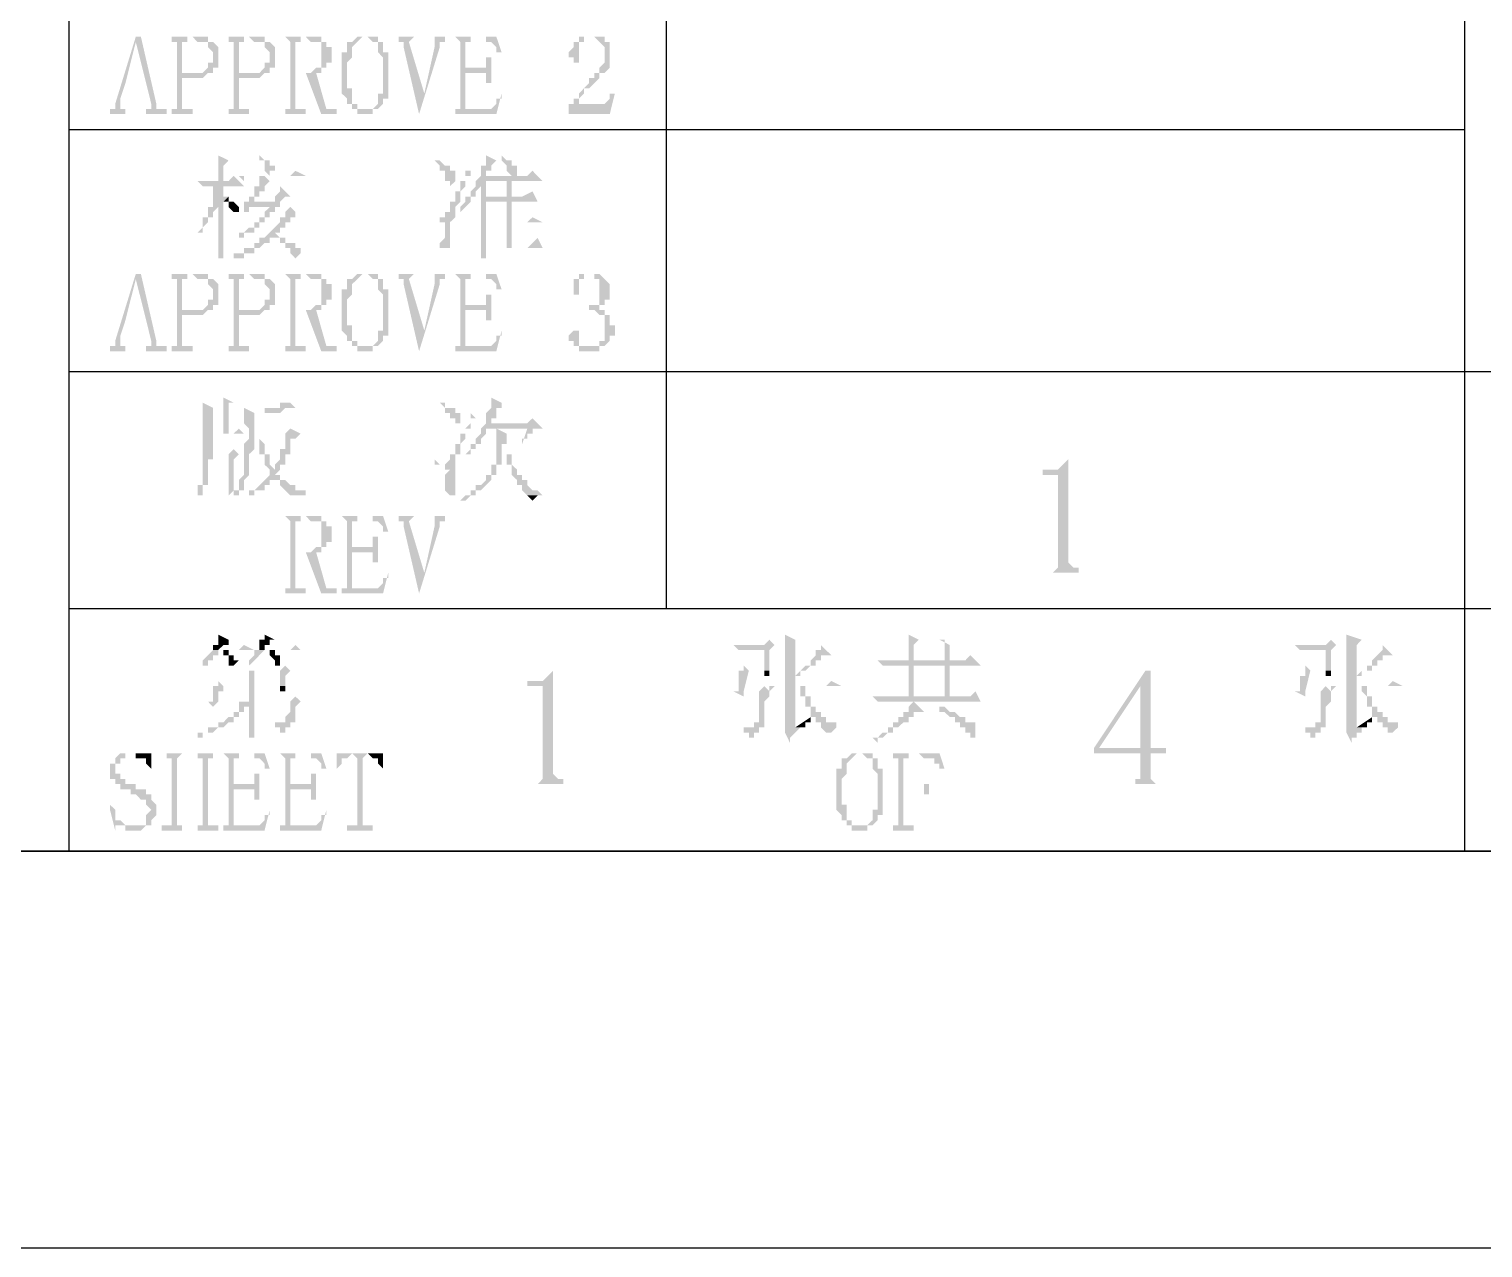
# Model space of a CAD drawing. Extents: x 51 to 246, y 3 to 417.
# Drawn here: x 196.35 to 208.3, y 3.26 to 13.27 of the extents above; entities that cross this region are included whole.
import ezdxf

# ---------------------------------------------------------------- set-up
doc = ezdxf.new("R2010")
doc.units = 0
doc.header["$MEASUREMENT"] = 0
doc.layers.add('_____1', color=160, linetype='Continuous')

msp = doc.modelspace()

# ---------------------------------------------------------------- hatches: boundary and pattern name
at = {"layer": '_____1'}
for points in [[(197.231, 13.208), (197.062, 12.657), (197.062, 12.615), (197.019, 12.615), (197.019, 12.573), (197.146, 12.573), (197.146, 12.615), (197.104, 12.615), (197.104, 12.7), (197.146, 12.827), (197.316, 12.827), (197.146, 12.827), (197.231, 13.165)], [(197.273, 13.208), (197.231, 13.208), (197.231, 13.165), (197.316, 12.827), (197.146, 12.827), (197.316, 12.827), (197.358, 12.657), (197.358, 12.615), (197.316, 12.615), (197.316, 12.573), (197.485, 12.573), (197.485, 12.615), (197.4, 12.615), (197.4, 12.657)], [(197.527, 13.208), (197.527, 13.165), (197.57, 13.165), (197.57, 12.615), (197.527, 12.615), (197.527, 12.573), (197.697, 12.573), (197.697, 12.615), (197.612, 12.615), (197.612, 12.869), (197.781, 12.869), (197.824, 12.911), (197.612, 12.911), (197.612, 13.165), (197.654, 13.165), (197.654, 13.208), (197.697, 13.208)], [(197.993, 13.208), (197.993, 13.165), (198.035, 13.165), (198.035, 12.615), (197.993, 12.615), (197.993, 12.573), (198.162, 12.573), (198.162, 12.615), (198.078, 12.615), (198.078, 12.869), (198.247, 12.869), (198.289, 12.911), (198.078, 12.911), (198.078, 13.165), (198.12, 13.165), (198.12, 13.208), (198.162, 13.208)], [(198.459, 13.208), (198.501, 13.165), (198.501, 12.615), (198.459, 12.615), (198.459, 12.573), (198.628, 12.573), (198.628, 12.615), (198.543, 12.615), (198.543, 12.911), (198.755, 12.911), (198.543, 12.911), (198.543, 13.165), (198.586, 13.165), (198.586, 13.208), (198.628, 13.208)], [(199.221, 13.208), (199.136, 13.208), (199.178, 13.165), (199.221, 13.165), (199.221, 13.081), (199.263, 13.038), (199.263, 12.742), (199.221, 12.742), (199.221, 12.657), (199.178, 12.615), (199.136, 12.615), (199.221, 12.615), (199.263, 12.657), (199.263, 12.7), (199.305, 12.7), (199.305, 13.081), (199.263, 13.081), (199.263, 13.165), (199.221, 13.165)], [(199.856, 13.208), (199.898, 13.165), (199.898, 12.615), (199.856, 12.615), (199.983, 12.615), (199.94, 12.615), (199.94, 12.911), (200.067, 12.911), (199.94, 12.954), (199.94, 13.165), (199.983, 13.165), (199.983, 13.208), (200.067, 13.208)], [(200.194, 13.208), (199.856, 13.208), (200.11, 13.208), (200.11, 13.165), (200.152, 13.165), (200.194, 13.123), (200.194, 13.081), (200.237, 13.081)], [(200.872, 13.208), (200.872, 13.165), (200.829, 13.165), (200.829, 13.123), (200.787, 13.081), (200.787, 13.038), (200.829, 13.038), (200.829, 12.996), (200.872, 12.996), (200.872, 13.165), (200.914, 13.165), (200.914, 13.208), (200.956, 13.208)], [(200.956, 13.208), (200.872, 13.208), (200.999, 13.208), (201.041, 13.165), (201.083, 13.123), (201.083, 12.996), (201.041, 12.954), (201.041, 12.911), (200.999, 12.911), (200.999, 12.869), (200.956, 12.869), (200.956, 12.827), (200.872, 12.742), (200.872, 12.7), (200.829, 12.7), (200.829, 12.657), (200.787, 12.657), (200.787, 12.615), (200.829, 12.657), (200.872, 12.657), (200.872, 12.7), (200.914, 12.742), (200.914, 12.784), (200.956, 12.784), (201.041, 12.869), (201.041, 12.911), (201.083, 12.911), (201.126, 12.954), (201.126, 13.165), (201.083, 13.165), (201.083, 13.208), (200.999, 13.208)], [(200.152, 13.038), (200.11, 13.038), (200.11, 12.954), (199.94, 12.954), (200.067, 12.911), (200.11, 12.911), (200.11, 12.827), (200.152, 12.827)], [(198.713, 12.911), (198.628, 12.911), (198.755, 12.573), (198.882, 12.573), (198.882, 12.615), (198.797, 12.615)], [(201.168, 12.742), (201.126, 12.742), (201.126, 12.7), (201.083, 12.657), (200.829, 12.657), (200.787, 12.615), (200.787, 12.573), (201.126, 12.573)], [(197.908, 12.234), (197.908, 12.022), (197.951, 12.022), (197.951, 12.149), (197.993, 12.192)], [(200.11, 12.234), (200.11, 12.149), (200.067, 12.149), (200.067, 12.065), (200.025, 12.022), (200.11, 12.065), (200.11, 12.107), (200.152, 12.107), (200.152, 12.149), (200.194, 12.192)], [(200.237, 12.234), (200.237, 12.192), (200.279, 12.149), (200.279, 12.107), (200.321, 12.065), (200.364, 12.065), (200.364, 12.149), (200.321, 12.149), (200.321, 12.192), (200.279, 12.192)], [(198.543, 12.107), (198.501, 12.065), (198.078, 12.065), (198.12, 12.022), (198.12, 12.065), (198.628, 12.065)], [(199.94, 12.107), (199.94, 12.022), (199.898, 12.022), (199.898, 11.938), (199.856, 11.938), (199.856, 11.853), (199.813, 11.853), (199.813, 11.768), (199.771, 11.768), (199.771, 11.726), (199.729, 11.726), (199.856, 11.726), (199.856, 11.81), (199.898, 11.853), (199.898, 11.938), (199.94, 11.98), (199.94, 12.065), (199.983, 12.065), (199.983, 12.107)], [(200.491, 12.107), (200.448, 12.065), (200.11, 12.065), (200.025, 12.022), (200.025, 11.98), (200.067, 11.98), (200.067, 11.472), (200.321, 11.472), (200.11, 11.472), (200.11, 11.684), (200.575, 11.684), (200.11, 11.684), (200.11, 11.853), (200.533, 11.853), (200.321, 11.895), (200.11, 11.895), (200.11, 12.022), (200.575, 12.022)], [(198.035, 12.065), (197.993, 12.022), (197.739, 12.022), (197.781, 11.98), (198.12, 11.98)], [(197.951, 11.98), (197.866, 11.98), (197.866, 11.81), (197.908, 11.81), (197.908, 11.387), (197.951, 11.387), (197.951, 11.853), (197.993, 11.895), (197.951, 11.895)], [(198.289, 12.065), (198.247, 12.065), (198.247, 11.98), (198.205, 11.98), (198.205, 11.895), (198.162, 11.895), (198.162, 11.853), (198.12, 11.853), (198.12, 11.768), (198.162, 11.768), (198.162, 11.81), (198.416, 11.81), (198.162, 11.853), (198.205, 11.853), (198.205, 11.895), (198.247, 11.895), (198.247, 11.938), (198.289, 11.938), (198.289, 11.98), (198.332, 12.022)], [(198.416, 11.98), (198.416, 11.938), (198.374, 11.895), (198.374, 11.853), (198.162, 11.853), (198.416, 11.81), (198.416, 11.853), (198.459, 11.895), (198.501, 11.895)], [(200.025, 11.98), (199.983, 11.938), (199.983, 11.895), (199.94, 11.895), (199.94, 11.853), (199.898, 11.81), (199.898, 11.768), (199.94, 11.81), (199.983, 11.853), (199.983, 11.895), (200.025, 11.895), (200.025, 11.938), (200.067, 11.98)], [(200.321, 12.022), (200.279, 12.022), (200.279, 11.895), (200.11, 11.895), (200.321, 11.895)], [(197.993, 11.895), (197.951, 11.853), (197.993, 11.853), (197.993, 11.81), (198.035, 11.768), (198.078, 11.768), (198.078, 11.81), (198.035, 11.853), (197.993, 11.853)], [(200.491, 11.938), (200.406, 11.895), (200.321, 11.895), (200.533, 11.853)], [(197.866, 11.81), (197.824, 11.81), (197.824, 11.726), (197.781, 11.726), (197.781, 11.641), (197.739, 11.599), (197.739, 11.557), (197.739, 11.599), (197.781, 11.599), (197.781, 11.641), (197.824, 11.684), (197.824, 11.726), (197.866, 11.726), (197.866, 11.768), (197.908, 11.81)], [(198.416, 11.81), (198.332, 11.81), (198.289, 11.768), (198.289, 11.726), (198.247, 11.726), (198.247, 11.684), (198.205, 11.684), (198.205, 11.641), (198.162, 11.641), (198.12, 11.599), (198.078, 11.599), (198.078, 11.557), (198.035, 11.557), (198.12, 11.557), (198.12, 11.599), (198.205, 11.599), (198.205, 11.641), (198.247, 11.641), (198.247, 11.684), (198.289, 11.684), (198.289, 11.726), (198.332, 11.726), (198.332, 11.768), (198.374, 11.768), (198.374, 11.81)], [(198.501, 11.81), (198.459, 11.768), (198.459, 11.726), (198.416, 11.726), (198.416, 11.684), (198.289, 11.557), (198.416, 11.557), (198.416, 11.514), (198.459, 11.514), (198.459, 11.472), (198.501, 11.472), (198.501, 11.43), (198.543, 11.387), (198.586, 11.43), (198.586, 11.472), (198.543, 11.472), (198.543, 11.514), (198.459, 11.514), (198.459, 11.557), (198.416, 11.557), (198.374, 11.599), (198.416, 11.599), (198.416, 11.641), (198.459, 11.641), (198.459, 11.684), (198.501, 11.684), (198.501, 11.726), (198.543, 11.726), (198.543, 11.768)], [(200.491, 11.726), (200.448, 11.684), (200.11, 11.684), (200.575, 11.684)], [(200.321, 11.684), (200.279, 11.684), (200.279, 11.472), (200.11, 11.472), (200.321, 11.472)], [(198.289, 11.557), (198.247, 11.557), (198.247, 11.514), (198.205, 11.514), (198.205, 11.472), (198.12, 11.472), (198.12, 11.43), (198.035, 11.43), (198.035, 11.387), (197.993, 11.387), (198.12, 11.387), (198.12, 11.43), (198.205, 11.43), (198.205, 11.472), (198.247, 11.472), (198.289, 11.514), (198.332, 11.514), (198.332, 11.557), (198.374, 11.557)], [(200.533, 11.557), (200.448, 11.472), (200.067, 11.472), (200.067, 11.387), (200.11, 11.387), (200.11, 11.472), (200.575, 11.472)], [(197.231, 11.26), (197.062, 10.71), (197.062, 10.668), (197.019, 10.668), (197.019, 10.625), (197.146, 10.625), (197.146, 10.668), (197.104, 10.668), (197.104, 10.752), (197.146, 10.879), (197.316, 10.879), (197.146, 10.879), (197.231, 11.218)], [(197.273, 11.26), (197.231, 11.26), (197.231, 11.218), (197.316, 10.879), (197.146, 10.879), (197.316, 10.879), (197.358, 10.71), (197.358, 10.668), (197.316, 10.668), (197.316, 10.625), (197.485, 10.625), (197.485, 10.668), (197.4, 10.668), (197.4, 10.71)], [(197.527, 11.26), (197.527, 11.218), (197.57, 11.218), (197.57, 10.668), (197.527, 10.668), (197.527, 10.625), (197.697, 10.625), (197.697, 10.668), (197.612, 10.668), (197.612, 10.922), (197.781, 10.922), (197.824, 10.964), (197.612, 10.964), (197.612, 11.218), (197.654, 11.218), (197.654, 11.26), (197.697, 11.26)], [(197.993, 11.26), (197.993, 11.218), (198.035, 11.218), (198.035, 10.668), (197.993, 10.668), (197.993, 10.625), (198.162, 10.625), (198.162, 10.668), (198.078, 10.668), (198.078, 10.922), (198.247, 10.922), (198.289, 10.964), (198.078, 10.964), (198.078, 11.218), (198.12, 11.218), (198.12, 11.26), (198.162, 11.26)], [(198.459, 11.26), (198.501, 11.218), (198.501, 10.668), (198.459, 10.668), (198.459, 10.625), (198.628, 10.625), (198.628, 10.668), (198.543, 10.668), (198.543, 10.964), (198.755, 10.964), (198.543, 10.964), (198.543, 11.218), (198.586, 11.218), (198.586, 11.26), (198.628, 11.26)], [(199.221, 11.26), (199.136, 11.26), (199.178, 11.218), (199.221, 11.218), (199.221, 11.133), (199.263, 11.091), (199.263, 10.795), (199.221, 10.795), (199.221, 10.71), (199.178, 10.668), (199.136, 10.668), (199.221, 10.668), (199.263, 10.71), (199.263, 10.752), (199.305, 10.752), (199.305, 11.133), (199.263, 11.133), (199.263, 11.218), (199.221, 11.218)], [(199.856, 11.26), (199.898, 11.218), (199.898, 10.668), (199.856, 10.668), (199.983, 10.668), (199.94, 10.668), (199.94, 10.964), (200.067, 10.964), (199.94, 11.006), (199.94, 11.218), (199.983, 11.218), (199.983, 11.26), (200.067, 11.26)], [(200.194, 11.26), (199.856, 11.26), (200.11, 11.26), (200.11, 11.218), (200.152, 11.218), (200.194, 11.176), (200.194, 11.133), (200.237, 11.133)], [(200.872, 11.26), (200.872, 11.218), (200.829, 11.218), (200.829, 11.091), (200.872, 11.091), (200.872, 11.218), (200.914, 11.218), (200.914, 11.26), (200.956, 11.26)], [(200.956, 11.26), (200.872, 11.26), (200.999, 11.26), (200.999, 11.218), (201.041, 11.218), (201.041, 11.006), (200.956, 11.006), (200.956, 10.964), (200.914, 10.964), (200.999, 10.964), (201.041, 10.922), (201.083, 10.922), (201.083, 10.71), (201.041, 10.71), (201.041, 10.668), (200.956, 10.668), (201.083, 10.668), (201.126, 10.71), (201.126, 10.752), (201.168, 10.752), (201.168, 10.837), (201.126, 10.837), (201.126, 10.922), (201.083, 10.922), (201.083, 10.964), (200.999, 10.964), (201.041, 10.964), (201.041, 11.006), (201.083, 11.006), (201.083, 11.049), (201.126, 11.049), (201.126, 11.176), (201.041, 11.26), (200.999, 11.26)], [(200.152, 11.091), (200.11, 11.091), (200.11, 11.006), (199.94, 11.006), (200.067, 10.964), (200.11, 10.964), (200.11, 10.879), (200.152, 10.879)], [(198.713, 10.964), (198.628, 10.964), (198.755, 10.625), (198.882, 10.625), (198.882, 10.668), (198.797, 10.668)], [(200.829, 10.795), (200.787, 10.752), (200.787, 10.71), (200.829, 10.71), (200.829, 10.668), (200.872, 10.668), (200.872, 10.625), (201.041, 10.625), (201.041, 10.668), (200.872, 10.668), (200.872, 10.795)], [(197.781, 10.202), (197.781, 9.779), (197.866, 9.779), (197.866, 9.948), (198.12, 9.948), (197.866, 9.948), (197.866, 10.16)], [(197.951, 10.244), (197.951, 9.948), (197.993, 9.948), (197.993, 10.202), (198.035, 10.202)], [(198.12, 10.16), (198.12, 10.033), (198.162, 9.99), (198.162, 9.948), (198.205, 9.948), (198.205, 10.117), (198.289, 10.117), (198.205, 10.117)], [(198.501, 10.202), (198.416, 10.202), (198.416, 10.16), (198.289, 10.16), (198.289, 10.117), (198.205, 10.117), (198.416, 10.117), (198.459, 10.16), (198.543, 10.16)], [(200.152, 10.244), (200.152, 10.16), (200.11, 10.117), (200.11, 10.033), (200.067, 9.99), (200.152, 10.033), (200.152, 10.075), (200.194, 10.075), (200.194, 10.16), (200.237, 10.16), (200.237, 10.202)], [(199.983, 10.117), (199.983, 10.033), (199.94, 9.99), (199.94, 9.948), (199.898, 9.948), (199.898, 9.863), (199.856, 9.863), (199.856, 9.779), (199.813, 9.779), (199.813, 9.736), (199.771, 9.694), (199.856, 9.694), (199.856, 9.779), (199.898, 9.779), (199.898, 9.863), (199.94, 9.906), (199.94, 9.99), (199.983, 9.99), (199.983, 10.075), (200.025, 10.075)], [(200.491, 10.075), (200.448, 10.033), (200.152, 10.033), (200.067, 9.99), (200.448, 9.99), (200.406, 9.863), (200.406, 9.906), (200.448, 9.906), (200.448, 9.948), (200.491, 9.948), (200.491, 9.99), (200.575, 9.99)], [(198.078, 9.99), (198.035, 9.948), (197.866, 9.948), (198.12, 9.948)], [(198.162, 9.948), (198.162, 9.906), (198.12, 9.863), (198.12, 9.609), (198.078, 9.567), (198.078, 9.482), (198.035, 9.482), (198.035, 9.398), (197.993, 9.398), (198.035, 9.398), (198.035, 9.44), (198.078, 9.44), (198.078, 9.482), (198.12, 9.482), (198.12, 9.567), (198.162, 9.609), (198.162, 9.779), (198.205, 9.821), (198.205, 9.948), (198.459, 9.948)], [(198.501, 9.99), (198.459, 9.948), (198.162, 9.948), (198.459, 9.948), (198.459, 9.821), (198.416, 9.821), (198.416, 9.736), (198.374, 9.694), (198.374, 9.652), (198.332, 9.652), (198.332, 9.609), (198.205, 9.482), (198.162, 9.482), (198.162, 9.44), (198.12, 9.44), (198.12, 9.398), (198.12, 9.44), (198.205, 9.44), (198.205, 9.482), (198.289, 9.482), (198.289, 9.525), (198.332, 9.525), (198.332, 9.567), (198.416, 9.567), (198.416, 9.609), (198.374, 9.609), (198.416, 9.652), (198.416, 9.694), (198.459, 9.694), (198.459, 9.779), (198.501, 9.779), (198.501, 9.906), (198.543, 9.906), (198.586, 9.948)], [(198.247, 9.948), (198.247, 9.779), (198.289, 9.779), (198.289, 9.694), (198.332, 9.652), (198.374, 9.652), (198.332, 9.694), (198.332, 9.779), (198.289, 9.779), (198.289, 9.863), (198.247, 9.906)], [(200.067, 9.99), (200.067, 9.948), (200.025, 9.906), (200.025, 9.863), (199.983, 9.863), (199.983, 9.821), (199.94, 9.779), (199.983, 9.779), (199.983, 9.821), (200.025, 9.821), (200.025, 9.863), (200.067, 9.863), (200.067, 9.906), (200.11, 9.948), (200.11, 9.99), (200.448, 9.99)], [(200.194, 9.99), (200.194, 9.906), (200.279, 9.906), (200.279, 9.694), (200.321, 9.694), (200.321, 9.609), (200.364, 9.567), (200.364, 9.525), (200.406, 9.525), (200.406, 9.482), (200.448, 9.44), (200.575, 9.44), (200.533, 9.482), (200.491, 9.482), (200.448, 9.525), (200.448, 9.567), (200.406, 9.567), (200.406, 9.609), (200.364, 9.609), (200.364, 9.652), (200.321, 9.694), (200.321, 9.779), (200.279, 9.779), (200.279, 9.948)], [(198.035, 9.821), (197.993, 9.779), (197.781, 9.779), (197.781, 9.525), (197.739, 9.525), (197.739, 9.398), (197.739, 9.44), (197.781, 9.44), (197.781, 9.525), (197.824, 9.525), (197.824, 9.736), (197.866, 9.736), (197.866, 9.779), (198.078, 9.779)], [(200.194, 9.906), (200.194, 9.694), (200.152, 9.694), (200.152, 9.609), (200.11, 9.609), (200.11, 9.567), (200.067, 9.525), (200.025, 9.525), (200.025, 9.482), (199.983, 9.482), (199.983, 9.44), (199.94, 9.44), (199.898, 9.398), (199.856, 9.398), (199.94, 9.398), (199.983, 9.44), (200.025, 9.44), (200.025, 9.482), (200.067, 9.482), (200.152, 9.567), (200.152, 9.609), (200.194, 9.609), (200.194, 9.694), (200.237, 9.694), (200.237, 9.863), (200.279, 9.863), (200.279, 9.906)], [(198.078, 9.779), (197.993, 9.779), (197.993, 9.44), (198.035, 9.482), (198.035, 9.736)], [(199.686, 9.736), (199.686, 9.694), (199.771, 9.694), (199.771, 9.652), (199.813, 9.652), (199.771, 9.609), (199.771, 9.482), (199.813, 9.44), (199.856, 9.44), (199.856, 9.694), (199.729, 9.694)], [(204.893, 9.736), (204.851, 9.694), (204.809, 9.652), (204.682, 9.652), (204.682, 9.609), (204.809, 9.609), (204.809, 8.847), (204.766, 8.805), (204.682, 8.805), (205.063, 8.805), (204.978, 8.805), (204.978, 8.847), (204.936, 8.847), (204.893, 8.89)], [(198.416, 9.567), (198.374, 9.567), (198.416, 9.567), (198.416, 9.525), (198.501, 9.44), (198.628, 9.44), (198.628, 9.482), (198.543, 9.482), (198.543, 9.525), (198.501, 9.525), (198.459, 9.567)], [(200.448, 9.44), (200.491, 9.398), (200.533, 9.44), (200.575, 9.44)], [(198.459, 9.271), (198.501, 9.228), (198.501, 8.678), (198.459, 8.678), (198.459, 8.635), (198.628, 8.635), (198.628, 8.678), (198.543, 8.678), (198.543, 8.974), (198.755, 8.974), (198.543, 8.974), (198.543, 9.228), (198.586, 9.228), (198.586, 9.271), (198.628, 9.271)], [(198.924, 9.271), (198.967, 9.228), (198.967, 8.678), (198.924, 8.678), (199.051, 8.678), (199.009, 8.678), (199.009, 8.974), (199.136, 8.974), (199.009, 9.017), (199.009, 9.228), (199.051, 9.228), (199.051, 9.271), (199.136, 9.271)], [(199.263, 9.271), (198.924, 9.271), (199.178, 9.271), (199.178, 9.228), (199.221, 9.228), (199.263, 9.186), (199.263, 9.144), (199.305, 9.144)], [(199.221, 9.101), (199.178, 9.101), (199.178, 9.017), (199.009, 9.017), (199.136, 8.974), (199.178, 8.974), (199.178, 8.89), (199.221, 8.89)], [(198.713, 8.974), (198.628, 8.974), (198.755, 8.635), (198.882, 8.635), (198.882, 8.678), (198.797, 8.678)], [(197.908, 8.297), (197.908, 8.212), (197.866, 8.212), (197.866, 8.17), (197.908, 8.17), (197.951, 8.212), (197.993, 8.212), (197.993, 8.255)], [(198.289, 8.297), (198.289, 8.255), (198.247, 8.255), (198.247, 8.17), (198.289, 8.17), (198.289, 8.212), (198.332, 8.212), (198.332, 8.255), (198.374, 8.255)], [(202.438, 8.255), (202.396, 8.212), (202.142, 8.212), (202.184, 8.17), (202.396, 8.17), (202.48, 8.212)], [(202.565, 8.297), (202.565, 7.874), (202.65, 7.874), (202.65, 8.255)], [(203.581, 8.297), (203.581, 8.085), (203.623, 8.085), (203.623, 8.212), (203.666, 8.255)], [(203.835, 8.255), (203.877, 8.255), (203.877, 8.085), (203.581, 8.085), (203.92, 8.085), (203.92, 8.212)], [(207.052, 8.255), (207.01, 8.212), (206.756, 8.212), (206.798, 8.17), (207.01, 8.17), (207.095, 8.212)], [(207.179, 8.297), (207.179, 7.874), (207.264, 7.874), (207.264, 8.212), (207.306, 8.255)], [(198.12, 8.212), (198.078, 8.17), (197.866, 8.17), (197.824, 8.128), (197.781, 8.085), (197.781, 8.043), (197.739, 8.043), (197.824, 8.043), (197.824, 8.085), (197.866, 8.085), (197.866, 8.128), (197.908, 8.128), (197.908, 8.17), (198.205, 8.17)], [(198.543, 8.212), (198.501, 8.17), (198.205, 8.17), (198.205, 8.128), (198.162, 8.085), (198.162, 8.043), (198.12, 8.043), (198.162, 8.043), (198.205, 8.085), (198.247, 8.128), (198.289, 8.17), (198.586, 8.17)], [(198.332, 8.17), (198.332, 8.128), (198.374, 8.085), (198.374, 8.043), (198.416, 8.043), (198.416, 8.128), (198.374, 8.128), (198.374, 8.17)], [(202.48, 8.212), (202.396, 8.17), (202.396, 8.001), (202.269, 8.001), (202.438, 8.001), (202.438, 8.17)], [(202.861, 8.212), (202.861, 8.17), (202.819, 8.17), (202.819, 8.128), (202.777, 8.085), (202.777, 8.043), (202.734, 8.043), (202.65, 7.958), (202.65, 7.916), (202.65, 7.958), (202.692, 7.958), (202.692, 8.001), (202.734, 8.001), (202.777, 8.043), (202.819, 8.043), (202.819, 8.085), (202.861, 8.085), (202.861, 8.128), (202.946, 8.128)], [(204.089, 8.128), (204.047, 8.085), (203.327, 8.085), (203.369, 8.043), (204.174, 8.043)], [(207.095, 8.212), (207.01, 8.17), (207.01, 8.001), (206.883, 8.001), (207.052, 8.001), (207.052, 8.17)], [(207.476, 8.212), (207.476, 8.17), (207.433, 8.128), (207.391, 8.085), (207.391, 8.043), (207.349, 8.043), (207.349, 8.001), (207.306, 8.001), (207.264, 7.958), (207.264, 7.916), (207.264, 7.958), (207.306, 7.958), (207.306, 8.001), (207.391, 8.001), (207.391, 8.043), (207.433, 8.043), (207.433, 8.085), (207.476, 8.085), (207.476, 8.128), (207.56, 8.128)], [(198.459, 8.043), (198.416, 8.001), (197.824, 8.001), (198.501, 8.001)], [(202.226, 8.043), (202.226, 8.001), (202.184, 8.001), (202.184, 7.831), (202.226, 7.831), (202.269, 8.001), (202.438, 8.001), (202.269, 8.001)], [(203.92, 8.043), (203.877, 8.043), (203.877, 7.789), (203.581, 7.789), (203.92, 7.789)], [(206.841, 8.043), (206.841, 7.958), (206.798, 7.958), (206.798, 7.831), (206.841, 7.831), (206.883, 8.001), (207.052, 8.001), (206.883, 8.001)], [(197.908, 7.916), (197.908, 7.874), (197.866, 7.874), (197.866, 7.747), (197.824, 7.747), (198.205, 7.747), (197.908, 7.747), (197.908, 7.831), (197.951, 7.831), (197.951, 7.874), (198.459, 7.874), (197.951, 7.874)], [(198.162, 8.001), (198.162, 7.874), (197.951, 7.874), (198.205, 7.874), (198.205, 8.001), (198.416, 8.001)], [(198.501, 8.001), (198.162, 8.001), (198.416, 8.001), (198.416, 7.874), (198.205, 7.874), (198.459, 7.874), (198.459, 7.958)], [(200.66, 8.001), (200.618, 7.958), (200.575, 7.916), (200.448, 7.916), (200.448, 7.874), (200.575, 7.874), (200.575, 7.112), (200.533, 7.069), (200.448, 7.069), (200.829, 7.069), (200.745, 7.069), (200.745, 7.112), (200.702, 7.112), (200.66, 7.154)], [(202.946, 7.916), (202.904, 7.874), (202.438, 7.874), (202.438, 7.831), (202.48, 7.874), (203.031, 7.874)], [(205.571, 8.001), (205.528, 8.001), (205.105, 7.366), (205.105, 7.323), (205.486, 7.323), (205.486, 7.112), (205.444, 7.112), (205.444, 7.069), (205.317, 7.069), (205.698, 7.069), (205.613, 7.069), (205.571, 7.112), (205.571, 7.323), (205.698, 7.323), (205.698, 7.366), (205.147, 7.366), (205.486, 7.874)], [(205.571, 8.001), (205.486, 7.874), (205.486, 7.366), (205.147, 7.366), (205.571, 7.366)], [(207.56, 7.916), (207.518, 7.874), (207.052, 7.874), (207.052, 7.831), (207.095, 7.874), (207.645, 7.874)], [(198.543, 7.789), (198.501, 7.747), (197.824, 7.747), (197.866, 7.704), (197.908, 7.747), (198.586, 7.747)], [(198.205, 7.874), (198.162, 7.874), (198.162, 7.747), (197.908, 7.747), (198.205, 7.747)], [(202.396, 7.874), (202.353, 7.831), (202.142, 7.831), (202.353, 7.831), (202.353, 7.577), (202.311, 7.577), (202.311, 7.535), (202.269, 7.535), (202.396, 7.535), (202.396, 7.747), (202.438, 7.789), (202.438, 7.831)], [(202.142, 7.831), (202.226, 7.789), (202.226, 7.831), (202.353, 7.831)], [(202.65, 7.874), (202.565, 7.874), (202.565, 7.493), (202.607, 7.408), (202.607, 7.45), (202.692, 7.535), (202.65, 7.535)], [(204.131, 7.831), (204.089, 7.789), (203.285, 7.789), (203.327, 7.747), (204.174, 7.747)], [(207.01, 7.874), (206.968, 7.831), (206.756, 7.831), (206.968, 7.831), (206.968, 7.577), (206.925, 7.577), (206.925, 7.535), (206.883, 7.535), (207.01, 7.535), (207.01, 7.704), (207.052, 7.747), (207.052, 7.831)], [(206.756, 7.831), (206.841, 7.789), (206.841, 7.831), (206.968, 7.831)], [(207.264, 7.874), (207.179, 7.874), (207.179, 7.493), (207.222, 7.408), (207.222, 7.45), (207.264, 7.45), (207.264, 7.493), (207.306, 7.493), (207.306, 7.535), (207.264, 7.535)], [(198.078, 7.747), (198.078, 7.662), (198.035, 7.662), (198.035, 7.62), (197.993, 7.62), (197.951, 7.577), (197.908, 7.577), (197.908, 7.535), (197.824, 7.535), (197.824, 7.493), (197.739, 7.493), (197.739, 7.45), (197.781, 7.45), (197.781, 7.493), (197.866, 7.493), (197.908, 7.535), (197.951, 7.535), (197.993, 7.577), (198.035, 7.577), (198.035, 7.62), (198.078, 7.62), (198.078, 7.662), (198.12, 7.662), (198.12, 7.704), (198.162, 7.704)], [(198.205, 7.747), (198.078, 7.747), (198.162, 7.704), (198.162, 7.45), (198.205, 7.45), (198.205, 7.535)], [(198.586, 7.747), (198.501, 7.747), (198.501, 7.662), (198.459, 7.62), (198.459, 7.577), (198.332, 7.577), (198.374, 7.577), (198.374, 7.535), (198.416, 7.535), (198.416, 7.493), (198.459, 7.493), (198.459, 7.535), (198.501, 7.535), (198.501, 7.577), (198.543, 7.577), (198.543, 7.704)], [(203.623, 7.747), (203.581, 7.704), (203.581, 7.662), (203.539, 7.662), (203.539, 7.62), (203.496, 7.62), (203.496, 7.577), (203.454, 7.577), (203.454, 7.535), (203.412, 7.535), (203.412, 7.493), (203.369, 7.493), (203.327, 7.45), (203.285, 7.45), (203.327, 7.408), (203.327, 7.45), (203.369, 7.45), (203.412, 7.493), (203.454, 7.493), (203.454, 7.535), (203.496, 7.535), (203.539, 7.577), (203.581, 7.577), (203.581, 7.62), (203.623, 7.62), (203.623, 7.662), (203.708, 7.662)], [(202.777, 7.62), (202.65, 7.535), (202.734, 7.535), (202.734, 7.577), (202.777, 7.577)], [(207.391, 7.62), (207.264, 7.535), (207.349, 7.535), (207.349, 7.577), (207.391, 7.577)], [(197.189, 7.323), (197.104, 7.323), (197.062, 7.281), (197.062, 7.238), (197.019, 7.238), (197.019, 7.112), (197.062, 7.112), (197.062, 7.069), (197.104, 7.069), (197.104, 7.027), (197.189, 7.027), (197.189, 6.985), (197.231, 6.985), (197.273, 6.942), (197.316, 6.942), (197.316, 6.9), (197.358, 6.858), (197.316, 6.815), (197.316, 6.731), (197.104, 6.731), (197.146, 6.731), (197.146, 6.688), (197.273, 6.688), (197.316, 6.731), (197.358, 6.731), (197.358, 6.773), (197.4, 6.815), (197.4, 6.9), (197.358, 6.942), (197.358, 6.985), (197.316, 6.985), (197.316, 7.027), (197.231, 7.027), (197.231, 7.069), (197.146, 7.069), (197.146, 7.112), (197.104, 7.112), (197.104, 7.154), (197.062, 7.154), (197.062, 7.238), (197.104, 7.238), (197.104, 7.281), (197.146, 7.281), (197.146, 7.323), (197.273, 7.323), (197.231, 7.323)], [(197.273, 7.323), (197.189, 7.323), (197.316, 7.323)], [(197.358, 7.323), (197.231, 7.323), (197.231, 7.281), (197.316, 7.281), (197.316, 7.238), (197.358, 7.196)], [(197.951, 7.323), (197.993, 7.281), (197.993, 6.731), (197.951, 6.731), (198.078, 6.731), (198.035, 6.731), (198.035, 7.027), (198.162, 7.027), (198.035, 7.069), (198.035, 7.281), (198.078, 7.281), (198.078, 7.323), (198.162, 7.323)], [(198.289, 7.323), (197.951, 7.323), (198.205, 7.323), (198.205, 7.281), (198.247, 7.281), (198.289, 7.238), (198.289, 7.196), (198.332, 7.196)], [(198.416, 7.323), (198.459, 7.281), (198.459, 6.731), (198.416, 6.731), (198.543, 6.731), (198.501, 6.731), (198.501, 7.027), (198.628, 7.027), (198.501, 7.069), (198.501, 7.281), (198.543, 7.281), (198.543, 7.323), (198.628, 7.323)], [(198.755, 7.323), (198.416, 7.323), (198.67, 7.323), (198.67, 7.281), (198.713, 7.281), (198.755, 7.238), (198.755, 7.196), (198.797, 7.196)], [(199.263, 7.323), (198.882, 7.323), (198.882, 7.196), (198.924, 7.238), (198.924, 7.281), (198.967, 7.281), (199.009, 7.323), (199.136, 7.323)], [(199.263, 7.323), (199.136, 7.323), (199.178, 7.281), (199.221, 7.281), (199.221, 7.238), (199.263, 7.196)], [(203.285, 7.323), (203.2, 7.323), (203.242, 7.281), (203.285, 7.281), (203.285, 7.196), (203.327, 7.154), (203.327, 6.858), (203.285, 6.858), (203.285, 6.773), (203.242, 6.731), (203.2, 6.731), (203.285, 6.731), (203.327, 6.773), (203.327, 6.815), (203.369, 6.815), (203.369, 7.196), (203.327, 7.196), (203.327, 7.281), (203.285, 7.281)], [(203.454, 7.323), (203.454, 7.281), (203.496, 7.281), (203.496, 6.731), (203.454, 6.731), (203.454, 6.688), (203.623, 6.688), (203.623, 6.731), (203.539, 6.731), (203.539, 7.027), (203.666, 7.027), (203.539, 7.027), (203.539, 7.281), (203.581, 7.281), (203.581, 7.323), (203.666, 7.323)], [(203.835, 7.323), (203.454, 7.323), (203.666, 7.323), (203.708, 7.281), (203.793, 7.281), (203.793, 7.238), (203.835, 7.238), (203.835, 7.196), (203.877, 7.196)], [(198.247, 7.154), (198.205, 7.154), (198.205, 7.069), (198.035, 7.069), (198.162, 7.027), (198.205, 7.027), (198.205, 6.942), (198.247, 6.942)], [(198.713, 7.154), (198.67, 7.154), (198.67, 7.069), (198.501, 7.069), (198.628, 7.027), (198.67, 7.027), (198.67, 6.942), (198.713, 6.942)], [(203.75, 7.112), (203.75, 7.069), (203.708, 7.069), (203.708, 7.027), (203.539, 7.027), (203.708, 7.027), (203.708, 6.985), (203.75, 6.985), (203.75, 6.9)], [(197.019, 6.9), (197.019, 6.858), (197.062, 6.688), (197.062, 6.731), (197.189, 6.731), (197.146, 6.731), (197.104, 6.773), (197.062, 6.773), (197.062, 6.858)]]:
    msp.add_hatch(color=7, dxfattribs=at).paths.add_polyline_path(points, is_closed=False)
for points in [[(197.739, 13.208), (197.527, 13.208), (197.697, 13.208), (197.739, 13.165), (197.824, 13.165), (197.824, 13.123), (197.866, 13.081), (197.866, 12.996), (197.824, 12.996), (197.824, 12.954), (197.781, 12.911), (197.612, 12.911), (197.866, 12.911), (197.866, 12.954), (197.908, 12.954), (197.908, 13.123), (197.866, 13.165), (197.824, 13.165), (197.824, 13.208)], [(198.205, 13.208), (197.993, 13.208), (198.162, 13.208), (198.205, 13.165), (198.289, 13.165), (198.289, 13.123), (198.332, 13.081), (198.332, 12.996), (198.289, 12.996), (198.289, 12.954), (198.247, 12.911), (198.078, 12.911), (198.332, 12.911), (198.332, 12.954), (198.374, 12.954), (198.374, 13.123), (198.332, 13.165), (198.289, 13.165), (198.289, 13.208)], [(198.67, 13.208), (198.459, 13.208), (198.628, 13.208), (198.67, 13.165), (198.755, 13.165), (198.755, 12.954), (198.713, 12.954), (198.67, 12.911), (198.543, 12.911), (198.755, 12.911), (198.755, 12.954), (198.797, 12.954), (198.797, 12.996), (198.84, 12.996), (198.84, 13.123), (198.797, 13.123), (198.797, 13.165), (198.755, 13.165), (198.755, 13.208)], [(199.136, 13.208), (199.051, 13.208), (199.009, 13.165), (198.967, 13.165), (198.967, 13.081), (198.924, 13.081), (198.924, 12.742), (198.967, 12.7), (198.967, 12.657), (199.009, 12.657), (199.009, 12.615), (199.051, 12.615), (199.051, 12.573), (199.178, 12.573), (199.178, 12.615), (199.051, 12.615), (199.051, 12.657), (199.009, 12.657), (199.009, 12.784), (198.967, 12.784), (198.967, 12.996), (199.009, 13.038), (199.009, 13.123), (199.094, 13.208), (199.221, 13.208)], [(199.517, 13.208), (199.348, 13.208), (199.39, 13.208), (199.39, 13.165), (199.432, 13.165), (199.432, 13.123), (199.559, 12.573), (199.602, 12.742), (199.475, 13.165)], [(199.771, 13.208), (199.644, 13.208), (199.686, 13.208), (199.686, 13.123), (199.602, 12.742), (199.559, 12.573), (199.729, 13.123), (199.729, 13.165), (199.771, 13.165)], [(200.237, 12.742), (200.237, 12.7), (200.194, 12.7), (200.194, 12.657), (200.152, 12.615), (199.856, 12.615), (199.856, 12.573), (200.194, 12.573)], [(198.247, 12.234), (198.247, 12.192), (198.289, 12.192), (198.289, 12.107), (198.332, 12.065), (198.332, 12.107), (198.374, 12.107), (198.374, 12.149), (198.332, 12.149), (198.332, 12.192), (198.289, 12.192)], [(199.729, 12.192), (199.686, 12.192), (199.729, 12.149), (199.729, 12.107), (199.771, 12.107), (199.771, 12.022), (199.813, 12.022), (199.813, 11.98), (199.856, 12.022), (199.856, 12.107), (199.813, 12.107), (199.813, 12.149), (199.771, 12.149)], [(200.279, 11.853), (200.321, 11.853), (200.321, 11.684), (200.279, 11.684)], [(199.686, 11.726), (199.729, 11.726), (199.729, 11.684), (199.771, 11.684), (199.771, 11.557), (199.729, 11.514), (199.729, 11.472), (199.813, 11.472), (199.813, 11.684), (199.856, 11.726)], [(197.739, 11.26), (197.527, 11.26), (197.697, 11.26), (197.739, 11.218), (197.824, 11.218), (197.824, 11.176), (197.866, 11.133), (197.866, 11.049), (197.824, 11.049), (197.824, 11.006), (197.781, 10.964), (197.612, 10.964), (197.866, 10.964), (197.866, 11.006), (197.908, 11.006), (197.908, 11.176), (197.866, 11.218), (197.824, 11.218), (197.824, 11.26)], [(198.205, 11.26), (197.993, 11.26), (198.162, 11.26), (198.205, 11.218), (198.289, 11.218), (198.289, 11.176), (198.332, 11.133), (198.332, 11.049), (198.289, 11.049), (198.289, 11.006), (198.247, 10.964), (198.078, 10.964), (198.332, 10.964), (198.332, 11.006), (198.374, 11.006), (198.374, 11.176), (198.332, 11.218), (198.289, 11.218), (198.289, 11.26)], [(198.67, 11.26), (198.459, 11.26), (198.628, 11.26), (198.67, 11.218), (198.755, 11.218), (198.755, 11.006), (198.713, 11.006), (198.67, 10.964), (198.543, 10.964), (198.755, 10.964), (198.755, 11.006), (198.797, 11.006), (198.797, 11.049), (198.84, 11.049), (198.84, 11.176), (198.797, 11.176), (198.797, 11.218), (198.755, 11.218), (198.755, 11.26)], [(199.136, 11.26), (199.051, 11.26), (199.009, 11.218), (198.967, 11.218), (198.967, 11.133), (198.924, 11.133), (198.924, 10.795), (198.967, 10.752), (198.967, 10.71), (199.009, 10.71), (199.009, 10.668), (199.051, 10.668), (199.051, 10.625), (199.178, 10.625), (199.178, 10.668), (199.051, 10.668), (199.051, 10.71), (199.009, 10.71), (199.009, 10.837), (198.967, 10.837), (198.967, 11.049), (199.009, 11.091), (199.009, 11.176), (199.094, 11.26), (199.221, 11.26)], [(199.517, 11.26), (199.348, 11.26), (199.39, 11.26), (199.39, 11.218), (199.432, 11.218), (199.432, 11.176), (199.559, 10.625), (199.602, 10.795), (199.475, 11.218)], [(199.771, 11.26), (199.644, 11.26), (199.686, 11.26), (199.686, 11.176), (199.602, 10.795), (199.559, 10.625), (199.729, 11.176), (199.729, 11.218), (199.771, 11.218)], [(200.237, 10.795), (200.237, 10.752), (200.194, 10.752), (200.194, 10.71), (200.152, 10.668), (199.856, 10.668), (199.856, 10.625), (200.194, 10.625)], [(199.771, 10.202), (199.729, 10.202), (199.771, 10.16), (199.771, 10.117), (199.813, 10.117), (199.813, 10.075), (199.856, 10.075), (199.856, 9.99), (199.856, 10.033), (199.898, 10.033), (199.898, 10.117), (199.856, 10.117), (199.856, 10.16), (199.771, 10.16)], [(198.67, 9.271), (198.459, 9.271), (198.628, 9.271), (198.67, 9.228), (198.755, 9.228), (198.755, 9.017), (198.713, 9.017), (198.67, 8.974), (198.543, 8.974), (198.755, 8.974), (198.755, 9.017), (198.797, 9.017), (198.797, 9.059), (198.84, 9.059), (198.84, 9.186), (198.797, 9.186), (198.797, 9.228), (198.755, 9.228), (198.755, 9.271)], [(199.517, 9.271), (199.348, 9.271), (199.39, 9.271), (199.39, 9.228), (199.432, 9.228), (199.432, 9.186), (199.559, 8.635), (199.602, 8.805), (199.475, 9.228)], [(199.771, 9.271), (199.644, 9.271), (199.686, 9.271), (199.686, 9.186), (199.602, 8.805), (199.559, 8.635), (199.729, 9.186), (199.729, 9.228), (199.771, 9.228)], [(199.305, 8.805), (199.305, 8.763), (199.263, 8.763), (199.263, 8.72), (199.221, 8.678), (198.924, 8.678), (198.924, 8.635), (199.263, 8.635)], [(197.993, 8.17), (197.951, 8.17), (197.951, 8.128), (197.993, 8.128), (197.993, 8.043), (198.035, 8.043), (198.078, 8.085), (198.035, 8.085), (198.035, 8.128), (197.993, 8.128)], [(203.581, 8.043), (203.623, 8.043), (203.623, 7.789), (203.581, 7.789)], [(202.396, 8.001), (202.438, 8.001), (202.438, 7.958), (202.396, 7.958)], [(207.01, 8.001), (207.052, 8.001), (207.052, 7.958), (207.01, 7.958)], [(198.416, 7.831), (198.459, 7.831), (198.459, 7.874), (198.416, 7.874)], [(202.734, 7.874), (202.692, 7.874), (202.692, 7.789), (202.734, 7.789), (202.734, 7.704), (202.777, 7.704), (202.777, 7.62), (202.819, 7.62), (202.819, 7.577), (202.861, 7.577), (202.861, 7.535), (202.904, 7.493), (202.946, 7.493), (202.988, 7.535), (203.031, 7.535), (202.988, 7.535), (202.988, 7.577), (202.904, 7.577), (202.904, 7.62), (202.861, 7.62), (202.861, 7.662), (202.819, 7.662), (202.819, 7.704), (202.777, 7.704), (202.777, 7.789), (202.734, 7.789)], [(207.349, 7.874), (207.306, 7.874), (207.306, 7.831), (207.349, 7.789), (207.349, 7.704), (207.391, 7.704), (207.391, 7.62), (207.433, 7.62), (207.433, 7.577), (207.476, 7.577), (207.476, 7.535), (207.518, 7.535), (207.518, 7.493), (207.56, 7.493), (207.603, 7.535), (207.645, 7.535), (207.603, 7.535), (207.603, 7.577), (207.518, 7.577), (207.518, 7.62), (207.476, 7.62), (207.476, 7.662), (207.433, 7.662), (207.433, 7.704), (207.391, 7.704), (207.391, 7.789), (207.349, 7.789)], [(203.835, 7.704), (203.835, 7.662), (203.877, 7.662), (203.92, 7.62), (203.962, 7.62), (203.962, 7.577), (204.004, 7.577), (204.004, 7.535), (204.047, 7.535), (204.047, 7.493), (204.089, 7.493), (204.089, 7.45), (204.131, 7.45), (204.131, 7.577), (204.047, 7.577), (204.047, 7.62), (204.004, 7.62), (203.962, 7.662), (203.92, 7.662), (203.877, 7.704)], [(202.184, 7.535), (202.226, 7.535), (202.226, 7.493), (202.269, 7.493), (202.269, 7.45), (202.311, 7.45), (202.311, 7.493), (202.353, 7.493), (202.353, 7.535)], [(206.798, 7.535), (206.841, 7.535), (206.841, 7.493), (206.883, 7.493), (206.883, 7.45), (206.925, 7.45), (206.925, 7.493), (206.968, 7.493), (206.968, 7.535), (207.01, 7.535)], [(197.612, 7.323), (197.443, 7.323), (197.485, 7.323), (197.485, 7.281), (197.527, 7.281), (197.527, 6.731), (197.443, 6.731), (197.443, 6.688), (197.612, 6.688), (197.612, 6.731), (197.57, 6.731), (197.57, 7.027), (197.781, 7.027), (197.57, 7.027), (197.57, 7.281)], [(197.908, 7.323), (197.739, 7.323), (197.739, 7.281), (197.781, 7.281), (197.781, 7.027), (197.57, 7.027), (197.781, 7.027), (197.781, 6.731), (197.739, 6.731), (197.739, 6.688), (197.908, 6.688), (197.908, 6.731), (197.824, 6.731), (197.824, 7.281), (197.866, 7.281), (197.866, 7.323)], [(199.136, 7.323), (199.009, 7.323), (199.051, 7.281), (199.051, 6.731), (198.967, 6.731), (198.967, 6.688), (199.178, 6.688), (199.178, 6.731), (199.094, 6.731), (199.094, 7.281)], [(203.2, 7.323), (203.115, 7.323), (203.073, 7.281), (203.031, 7.281), (203.031, 7.196), (202.988, 7.196), (202.988, 6.858), (203.031, 6.815), (203.031, 6.773), (203.073, 6.773), (203.073, 6.731), (203.115, 6.731), (203.115, 6.688), (203.242, 6.688), (203.242, 6.731), (203.115, 6.731), (203.115, 6.773), (203.073, 6.773), (203.073, 6.9), (203.031, 6.9), (203.031, 7.112), (203.073, 7.154), (203.073, 7.238), (203.115, 7.281), (203.158, 7.323), (203.285, 7.323)], [(198.332, 6.858), (198.332, 6.815), (198.289, 6.815), (198.289, 6.773), (198.247, 6.731), (197.951, 6.731), (197.951, 6.688), (198.289, 6.688)], [(198.797, 6.858), (198.797, 6.815), (198.755, 6.815), (198.755, 6.773), (198.713, 6.731), (198.416, 6.731), (198.416, 6.688), (198.755, 6.688)], [(197.189, 6.731), (197.104, 6.731), (197.231, 6.731)]]:
    msp.add_hatch(color=7, dxfattribs=at).paths.add_polyline_path(points)

# ---------------------------------------------------------------- linework, layer by layer
at = {"layer": '_____1', "color": 7}
for p, q in [((196.681, 28.829), (196.681, 6.519)), ((201.591, 8.509), (201.591, 22.267)), ((208.153, 6.519), (208.153, 22.267)), ((196.681, 12.446), (208.153, 12.446)), ((242.612, 10.456), (196.681, 10.456)), ((242.612, 8.509), (196.681, 8.509)), ((51.012, 3.259), (245.872, 3.259))]:
    msp.add_line(p, q, dxfattribs=at)
for points in [[(242.612, 6.519), (59.182, 6.519), (59.182, 413.766)], [(242.612, 6.519), (183.557, 6.519), (242.612, 6.519), (183.557, 6.519)]]:
    msp.add_lwpolyline(points, dxfattribs=at)

doc.saveas('drawing.dxf')
